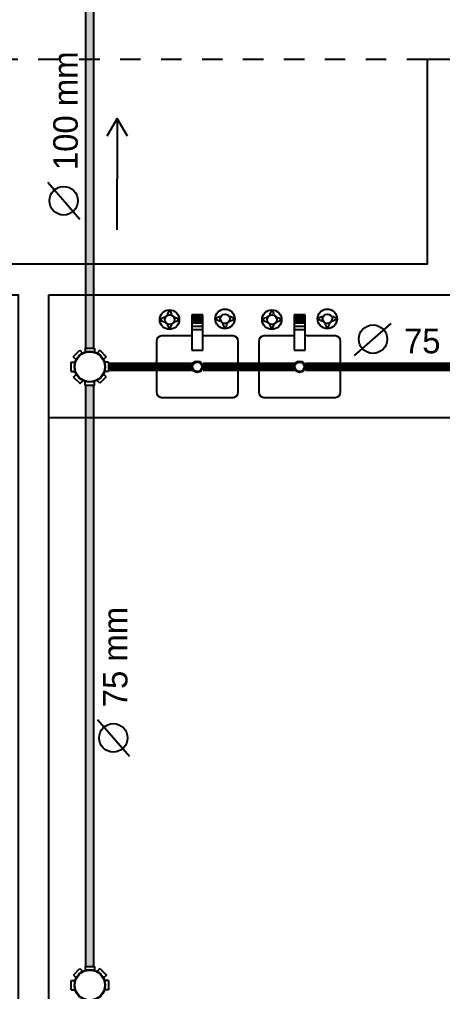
# Model space of a CAD drawing. Header units: millimetres. Extents: x 865.6 to 932.6, y 407.2 to 470.5.
# Drawn here: x 891.131 to 893.198, y 448.993 to 453.741 of the extents above; entities that cross this region are included whole.
import ezdxf

# ---------------------------------------------------------------- set-up
doc = ezdxf.new("R2010")
doc.units = ezdxf.units.MM
doc.linetypes.add('ACAD_ISO03W100', pattern=[30, 12, -18])
for name, color, linetype in [('can01', 1, 'Continuous'), ('can02', 2, 'Continuous'), ('Fios', 10, 'Continuous'), ('pena 01', 1, 'Continuous'), ('texto hidro', 1, 'Continuous'), ('TIGRECAD', 1, 'Continuous')]:
    doc.layers.add(name, color=color, linetype=linetype)
doc.styles.get("Standard").update_dxf_attribs({"font": 'ERASLGHT.TTF'})

msp = doc.modelspace()

# ---------------------------------------------------------------- hatches: boundary and pattern name
at = {"layer": 'can01'}
h = msp.add_hatch(color=256, dxfattribs=at)
h.paths.add_polyline_path([(891.4945, 452.3952), (891.4545, 452.3952), (891.4545, 452.1362), (891.4945, 452.1362)])
h.paths.add_polyline_path([(891.4945, 452.5452), (891.4545, 452.5452), (891.4545, 452.3952), (891.4945, 452.3952)])
h.paths.add_polyline_path([(891.4945, 453.5452), (891.4545, 453.5452), (891.4545, 452.5452), (891.4945, 452.5452)])
h.paths.add_polyline_path([(891.4945, 453.8952), (891.4545, 453.8952), (891.4545, 453.5452), (891.4945, 453.5452)])
h = msp.add_hatch(color=256, dxfattribs=at)
h.paths.add_polyline_path([(891.4945, 450.9581), (891.4545, 450.9581), (891.4546, 449.1163), (891.4946, 449.1163)])
h.paths.add_polyline_path([(891.4945, 451.7952), (891.4545, 451.7952), (891.4545, 450.9581), (891.4945, 450.9581)])
h.paths.add_polyline_path([(891.4945, 451.9532), (891.4545, 451.9532), (891.4545, 451.7952), (891.4945, 451.7952)])

# ---------------------------------------------------------------- linework, layer by layer
for p, q in [((891.4545, 452.1362), (891.4545, 453.8952)), ((891.4945, 452.1362), (891.4945, 453.8952)), ((891.6079, 452.7136), (891.6079, 452.9604)), ((891.4546, 449.1163), (891.4545, 451.9532)), ((891.4946, 449.1163), (891.4945, 451.9532))]:
    msp.add_line(p, q, dxfattribs=at)
at = {"layer": 'can01', "const_width": 0.044}
for points in [[(891.566, 452.0447), (891.9722, 452.0447)], [(892.0269, 452.0447), (892.4722, 452.0447)], [(892.5269, 452.0447), (893.9222, 452.0447)]]:
    msp.add_lwpolyline(points, dxfattribs=at)
at = {"layer": 'can02', "color": 0}
for points in [[(891.2745, 452.3952), (893.7687, 452.3952), (893.7687, 452.5452), (893.2728, 452.5452), (893.2728, 453.5452), (893.1228, 453.5452), (893.1228, 452.5452), (891.2745, 452.5452)], [(891.2745, 452.5452), (890.7195, 452.5452), (890.7195, 452.3952), (891.1245, 452.3952), (891.1245, 446.5452), (889.3145, 446.5452)], [(889.3145, 446.3952), (891.2745, 446.3952), (891.2745, 452.3952)]]:
    msp.add_lwpolyline(points, dxfattribs=at)
at = {"layer": 'Fios', "color": 0}
for p, q in [((891.9724, 452.2982), (891.9724, 452.1255)), ((892.0266, 452.2982), (891.9724, 452.2982)), ((891.9724, 452.2967), (892.0266, 452.2967)), ((891.9724, 452.2956), (892.0266, 452.2956)), ((892.0266, 452.1255), (892.0266, 452.2982)), ((892.5266, 452.2982), (892.4724, 452.2982)), ((892.4724, 452.2982), (892.4724, 452.1255)), ((892.4724, 452.2967), (892.5266, 452.2967)), ((892.4724, 452.2956), (892.5266, 452.2956)), ((892.5266, 452.1255), (892.5266, 452.2982)), ((891.9724, 452.2933), (892.0266, 452.2933)), ((891.9724, 452.2911), (892.0266, 452.2911)), ((891.9724, 452.2874), (892.0266, 452.2874)), ((891.9724, 452.2815), (892.0266, 452.2815)), ((891.9724, 452.2748), (892.0266, 452.2748)), ((891.9724, 452.2678), (892.0266, 452.2678)), ((891.9724, 452.2585), (892.0266, 452.2585)), ((892.4724, 452.2933), (892.5266, 452.2933)), ((892.4724, 452.2911), (892.5266, 452.2911)), ((892.4724, 452.2874), (892.5266, 452.2874)), ((892.4724, 452.2815), (892.5266, 452.2815)), ((892.4724, 452.2748), (892.5266, 452.2748)), ((892.4724, 452.2678), (892.5266, 452.2678)), ((892.4724, 452.2585), (892.5266, 452.2585)), ((891.9724, 452.2433), (892.0266, 452.2433)), ((891.9724, 452.227), (892.0266, 452.227)), ((892.4724, 452.2433), (892.5266, 452.2433)), ((892.4724, 452.227), (892.5266, 452.227)), ((891.7995, 452.1702), (891.7995, 451.9202)), ((891.9724, 452.1952), (891.8245, 452.1952)), ((892.1745, 452.1952), (892.0266, 452.1952)), ((892.1995, 451.9202), (892.1995, 452.1702)), ((892.2995, 452.1702), (892.2995, 451.9202)), ((892.4724, 452.1952), (892.3245, 452.1952)), ((892.6745, 452.1952), (892.5266, 452.1952)), ((892.6995, 451.9202), (892.6995, 452.1702)), ((891.9724, 452.1255), (892.0266, 452.1255)), ((892.4724, 452.1255), (892.5266, 452.1255)), ((891.8245, 451.8952), (892.1745, 451.8952)), ((892.3245, 451.8952), (892.6745, 451.8952)), ((895.1745, 451.7952), (891.2745, 451.7952))]:
    msp.add_line(p, q, dxfattribs=at)
for centre, radius in [((891.8638, 452.2747), 0.0477), ((891.8647, 452.2748), 0.0233), ((892.1345, 452.2787), 0.0477), ((892.1353, 452.2789), 0.0233), ((892.3638, 452.2747), 0.0477), ((892.3647, 452.2748), 0.0233), ((892.6345, 452.2787), 0.0477), ((892.6353, 452.2789), 0.0233)]:
    msp.add_circle(centre, radius, dxfattribs=at)
for centre, radius, start, end in [((891.9371, 452.2738), 0.0871, 146.1812, 166.1798), ((891.7912, 452.2755), 0.0871, 13.0188, 32.5075), ((892.4371, 452.2738), 0.0871, 146.1812, 166.1798), ((892.2912, 452.2755), 0.0871, 13.0188, 32.5075), ((891.8638, 452.2017), 0.0871, 102.6834, 123.1631), ((891.8638, 452.3476), 0.0871, 236.8369, 257.4921), ((891.9371, 452.2738), 0.0871, 192.1989, 212.5075), ((891.7912, 452.2755), 0.0871, 326.1812, 345.9752), ((891.8638, 452.3476), 0.0871, 283.8743, 303.1631), ((891.8638, 452.2017), 0.0871, 56.8369, 75.9571), ((892.1345, 452.2058), 0.0871, 102.6834, 123.1631), ((892.1345, 452.3517), 0.0871, 236.8369, 257.4921), ((892.2077, 452.2779), 0.0871, 192.1989, 212.5075), ((892.0619, 452.2796), 0.0871, 326.1812, 345.9752), ((892.1345, 452.3517), 0.0871, 283.8743, 303.1631), ((892.1345, 452.2058), 0.0871, 56.8369, 75.9571), ((892.3638, 452.2017), 0.0871, 102.6834, 123.1631), ((892.3638, 452.3476), 0.0871, 236.8369, 257.4921), ((892.4371, 452.2738), 0.0871, 192.1989, 212.5075), ((892.2912, 452.2755), 0.0871, 326.1812, 345.9752), ((892.3638, 452.3476), 0.0871, 283.8743, 303.1631), ((892.3638, 452.2017), 0.0871, 56.8369, 75.9571), ((892.6345, 452.2058), 0.0871, 102.6834, 123.1631), ((892.6345, 452.3517), 0.0871, 236.8369, 257.4921), ((892.7077, 452.2779), 0.0871, 192.1989, 212.5075), ((892.5619, 452.2796), 0.0871, 326.1812, 345.9752), ((892.6345, 452.3517), 0.0871, 283.8743, 303.1631), ((892.6345, 452.2058), 0.0871, 56.8369, 75.9571), ((891.8245, 452.1702), 0.025, 90, 180), ((892.1745, 452.1702), 0.025, 360, 90), ((892.3245, 452.1702), 0.025, 90, 180), ((892.6745, 452.1702), 0.025, 360, 90), ((891.8245, 451.9202), 0.025, 180, 270), ((892.1745, 451.9202), 0.025, 270, 0), ((892.3245, 451.9202), 0.025, 180, 270), ((892.6745, 451.9202), 0.025, 270, 0)]:
    msp.add_arc(centre, radius, start, end, dxfattribs=at)
at = {"layer": 'pena 01', "color": 0, "linetype": 'ACAD_ISO03W100', "ltscale": 0.005}
msp.add_line((893.1228, 453.5452), (887.1645, 453.5452), dxfattribs=at)
at = {"layer": 'TIGRECAD'}
for p, q in [((891.6079, 453.2574), (891.5579, 453.1708)), ((891.6079, 453.2574), (891.6079, 452.9604)), ((891.6579, 453.1708), (891.6079, 453.2574)), ((891.4265, 452.7639), (891.2692, 452.9438)), ((892.7668, 452.0995), (892.9466, 452.2567)), ((891.3939, 452.0935), (891.4257, 452.1253)), ((891.4257, 452.1253), (891.4395, 452.1116)), ((891.452, 452.1362), (891.497, 452.1362)), ((891.452, 452.1362), (891.452, 452.1168)), ((891.452, 452.1362), (891.497, 452.1362)), ((891.452, 452.1362), (891.452, 452.1168)), ((891.497, 452.1362), (891.497, 452.1168)), ((891.497, 452.1362), (891.497, 452.1168)), ((891.5233, 452.1253), (891.5096, 452.1116)), ((891.5233, 452.1253), (891.5551, 452.0935)), ((891.383, 452.0222), (891.383, 452.0672)), ((891.383, 452.0672), (891.4024, 452.0672)), ((891.383, 452.0222), (891.383, 452.0672)), ((891.383, 452.0672), (891.4024, 452.0672)), ((891.3939, 452.0935), (891.4076, 452.0798)), ((891.5551, 452.0935), (891.5414, 452.0798)), ((891.566, 452.0672), (891.5466, 452.0672)), ((891.566, 452.0672), (891.566, 452.0222)), ((891.383, 452.0222), (891.4024, 452.0222)), ((891.383, 452.0222), (891.4024, 452.0222)), ((891.566, 452.0222), (891.5466, 452.0222)), ((891.3954, 451.9936), (891.4087, 452.0077)), ((891.3954, 451.9936), (891.4281, 451.9627)), ((891.4281, 451.9627), (891.4414, 451.9769)), ((891.452, 451.9532), (891.452, 451.9727)), ((891.497, 451.9532), (891.497, 451.9727)), ((891.5236, 451.9644), (891.5098, 451.978)), ((891.5546, 451.9954), (891.5236, 451.9644)), ((891.5546, 451.9954), (891.541, 452.0089)), ((891.497, 451.9532), (891.452, 451.9532)), ((891.669, 450.1408), (891.5118, 450.3206)), ((891.4521, 449.1163), (891.4971, 449.1163)), ((891.4521, 449.1163), (891.4521, 449.0968)), ((891.4521, 449.1163), (891.4971, 449.1163)), ((891.4521, 449.1163), (891.4521, 449.0968)), ((891.4971, 449.1163), (891.4971, 449.0968)), ((891.4971, 449.1163), (891.4971, 449.0968)), ((891.394, 449.0735), (891.4258, 449.1054)), ((891.394, 449.0735), (891.4077, 449.0598)), ((891.4258, 449.1054), (891.4396, 449.0916)), ((891.5234, 449.1054), (891.5097, 449.0916)), ((891.5234, 449.1054), (891.5552, 449.0735)), ((891.5552, 449.0735), (891.5415, 449.0598)), ((891.3831, 449.0023), (891.3831, 449.0473)), ((891.3831, 449.0473), (891.4025, 449.0473)), ((891.3831, 449.0023), (891.3831, 449.0473)), ((891.3831, 449.0473), (891.4025, 449.0473)), ((891.5661, 449.0473), (891.5467, 449.0473)), ((891.5661, 449.0473), (891.5661, 449.0023)), ((891.3831, 449.0023), (891.4025, 449.0023)), ((891.3831, 449.0023), (891.4025, 449.0023)), ((891.5661, 449.0023), (891.5467, 449.0023))]:
    msp.add_line(p, q, dxfattribs=at)
for centre, radius in [((891.3465, 452.8553), 0.0695), ((892.8582, 452.1794), 0.0695), ((891.4745, 452.0447), 0.0755), ((891.4745, 452.0447), 0.0735), ((891.9995, 452.0447), 0.0274), ((891.9995, 452.0447), 0.0274), ((891.9995, 452.0447), 0.0256), ((891.9995, 452.0447), 0.0256), ((891.9995, 452.0447), 0.0228), ((891.9995, 452.0447), 0.0228), ((891.9995, 452.0447), 0.0228), ((892.4995, 452.0447), 0.0274), ((892.4995, 452.0447), 0.0274), ((892.4995, 452.0447), 0.0256), ((892.4995, 452.0447), 0.0256), ((892.4995, 452.0447), 0.0228), ((892.4995, 452.0447), 0.0228), ((892.4995, 452.0447), 0.0228), ((891.5891, 450.2322), 0.0695), ((891.4746, 449.0248), 0.0755), ((891.4746, 449.0248), 0.0735)]:
    msp.add_circle(centre, radius, dxfattribs=at)

# ---------------------------------------------------------------- texts
at = {"layer": 'texto hidro', "char_height": 0.12, "width": 11.620401, "attachment_point": 1, "rotation": 90}
for s, insert in [('{\\fEras Demi ITC|b0|i0|c0|p34;100 mm}', (891.2957, 453.005)), ('{\\fEras Demi ITC|b0|i0|c0|p34;75 mm}', (891.5383, 450.3818))]:
    msp.add_mtext(s, dxfattribs=dict(at, insert=insert))
at = {"layer": 'texto hidro', "insert": (893.0093, 452.2303), "char_height": 0.12, "width": 11.620401, "attachment_point": 1}
msp.add_mtext('{\\fEras Demi ITC|b0|i0|c0|p34;75 mm}', dxfattribs=at)

doc.saveas('drawing.dxf')
